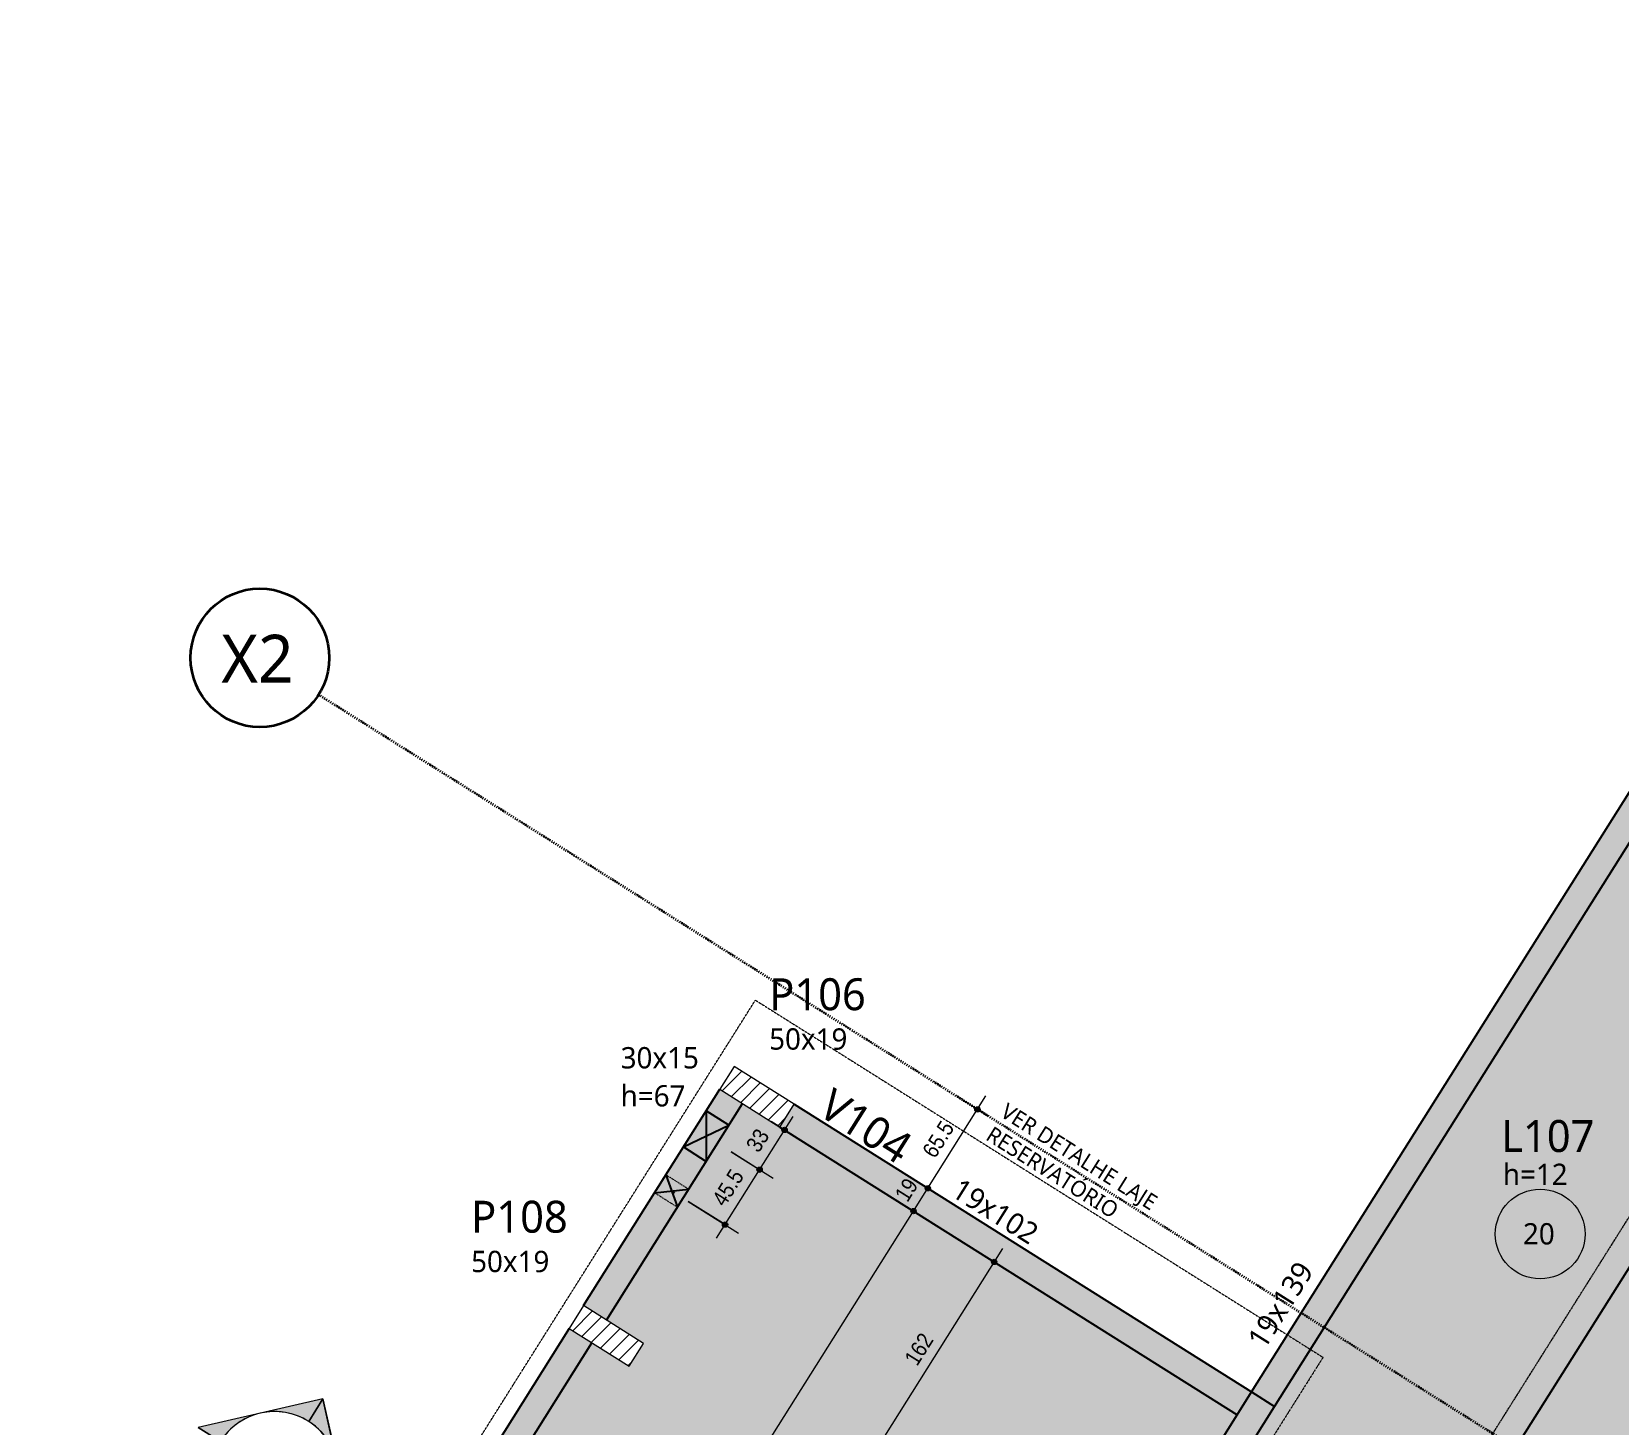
# Model space of a CAD drawing. Extents: x -2131 to 52870, y -3196 to 88043.
# Drawn here: x 40762 to 41879, y 2766 to 3746 of the extents above; entities that cross this region are included whole.
import ezdxf

# ---------------------------------------------------------------- set-up
doc = ezdxf.new("R2010")
doc.units = 0
for name, pattern in [('Dash dot', [1.5875, 0.635, -0.47625, 0, -0.47625]), ('Hidden', [0.714375, 0.47625, -0.238125]), ('Hidden 1_5', [0.22, 0.15, -0.07]), ('Traço', [0.635, 0.3175, -0.3175])]:
    doc.linetypes.add(name, pattern=pattern)
for name, color, linetype, lineweight in [('A-ANNO-DIMS', 7, 'Continuous', 9), ('A-ANNO-DIMS-75', 7, 'Continuous', 9), ('A-DETL-GENF', 7, 'Continuous', 18), ('A-DETL-THIN', 7, 'Continuous', 25), ('A-FLOR', 7, 'Continuous', 25), ('A-FLOR-IDEN', 7, 'Continuous', 9), ('A-GENM', 7, 'Continuous', 25), ('A-GENM-HDLN', 7, 'Traço', 18), ('A-GENM-IDEN', 7, 'Continuous', 9), ('G-ANNO-SYMB', 7, 'Continuous', 9), ('G-ANNO-TEXT', 7, 'Continuous', 9), ('S-BEAM', 7, 'Continuous', 25), ('S-BEAM-HDLN', 7, 'Traço', 25), ('S-BEAM-IDEN', 7, 'Continuous', 9), ('S-COLS-IDEN', 7, 'Continuous', 9), ('S-GRID', 7, 'Continuous', 9), ('S-GRID-IDEN', 7, 'Continuous', 9)]:
    doc.layers.add(name, color=color, linetype=linetype, lineweight=lineweight)
doc.layers.add('A-DETL', color=7, linetype='Continuous', lineweight=18, true_color=0x00a600)
doc.styles.add('Fira Sans_3', font='', dxfattribs={"width": 0.9, "height": 11.25})
doc.styles.add('Gadugi', font='gadugi.ttf', dxfattribs={"height": 15})
doc.styles.add('Gadugi_4', font='gadugi.ttf', dxfattribs={"height": 11.25})
doc.styles.add('Gadugi_6', font='gadugi.ttf', dxfattribs={"height": 22.5})
doc.styles.add('Gadugi_9', font='gadugi.ttf', dxfattribs={"height": 33.75})
doc.styles.get('Fira Sans_3').set_extended_font_data('Fira Sans')
doc.dimstyles.new('PED_1_5mm_ESQ_3', dxfattribs={"dimscale": 30.48, "dimtxt": 15.344768, "dimasz": 0.492126, "dimexe": 0.369094, "dimexo": 0.369094, "dimgap": 0.073819, "dimtad": 1, "dimdec": 1, "dimrnd": 0.5, "dimdsep": 46, "dimtxsty": 'Fira Sans_3', "dimblk1": 'DOTSMALL', "dimblk2": 'DOTSMALL', "dimsah": 1, "dimcen": 0.09, "dimdle": 0.369094, "dimazin": 0, "dimtfac": 1, "dimtdec": 4, "dimtix": 1, "dimtmove": 0, "dimatfit": 3, "dimfxl": 1, "dimtvp": 1, "dimtolj": 1, "dimtzin": 0, "dimarcsym": 2})
doc.dimstyles.new('PED_1_5mm_ESQ_7', dxfattribs={"dimscale": 30.48, "dimtxt": 15.344768, "dimasz": 0.492126, "dimexe": 0.369094, "dimexo": 0.369094, "dimgap": 0.073819, "dimtad": 1, "dimdec": 1, "dimrnd": 0.5, "dimdsep": 46, "dimtxsty": 'Fira Sans_3', "dimblk1": 'DOTSMALL', "dimblk2": 'DOTSMALL', "dimsah": 1, "dimcen": 0.09, "dimdle": 0.369094, "dimazin": 0, "dimtfac": 1, "dimtdec": 4, "dimtix": 1, "dimtmove": 0, "dimatfit": 3, "dimfxl": 1, "dimtvp": 1, "dimtolj": 1, "dimtzin": 0, "dimarcsym": 2})
pattern_1 = [(45, (44240.043, 0), (-5.303301, 5.303301), [])]

# ---------------------------------------------------------------- blocks, each defined once
blk = doc.blocks.new('PED_FURO_RETANGULAR_R04_2020 - 30x15x67-3491004-PL C 001 - FORMA DO TÉRREO')
at = {"layer": 'A-GENM-HDLN'}
for p, q in [((-15, 9.5), (15, -9.5)), ((-15, -9.5), (15, 9.5)), ((-15, -9.5), (-15, 9.5)), ((15, 9.5), (15, -9.5))]:
    blk.add_line(p, q, dxfattribs=at)
blk = doc.blocks.new('PED_FURO_CIRCULAR_R04_2020 - 15x26-3511374-PL C 001 - FORMA DO TÉRREO')
at = {"layer": 'A-GENM-HDLN'}
for p, q in [((7.5, -9.5), (-7.5, 9.5)), ((-7.5, -9.5), (7.5, 9.5)), ((-7.5, -9.5), (-7.5, 9.5)), ((7.5, 9.5), (7.5, -9.5))]:
    blk.add_line(p, q, dxfattribs=at)
blk = doc.blocks.new('Corte - M_Cabeça do corte - Preenchida-2060824-PL C 001 - FORMA DO TÉRREO')
at = {"layer": 'G-ANNO-SYMB'}
h = blk.add_hatch(color=256, dxfattribs=at)
edge = h.paths.add_edge_path(flags=0)
edge.add_line((-0.6, 0.849), (-0.6, 0.6))
edge.add_arc((-0.6, 0), 0.6, 90, 135)
edge.add_line((-1.024, 0.424), (-0.6, 0.849))
h = blk.add_hatch(color=256, dxfattribs=at)
edge = h.paths.add_edge_path(flags=0)
edge.add_line((-0.6, 0.849), (-0.176, 0.424))
edge.add_arc((-0.6, 0), 0.6, 45, 90)
edge.add_line((-0.6, 0.6), (-0.6, 0.849))
h = blk.add_hatch(color=256, dxfattribs=at)
edge = h.paths.add_edge_path(flags=0)
edge.add_line((-1.449, 0), (-1.024, 0.424))
edge.add_arc((-0.6, 0), 0.6, 135, 180)
edge.add_line((-1.2, 0), (-1.449, 0))
h = blk.add_hatch(color=256, dxfattribs=at)
edge = h.paths.add_edge_path(flags=0)
edge.add_line((0.249, 0), (0, 0))
edge.add_arc((-0.6, 0), 0.6, 360, 405)
edge.add_line((-0.176, 0.424), (0.249, 0))
for p, q in [((-0.6, 0.849), (-1.449, 0)), ((-0.6, 0.849), (-1.024, 0.424)), ((-0.6, 0.849), (0.249, 0)), ((-0.6, 0.6), (-0.6, 0.849)), ((-0.6, 0.849), (-0.6, 0.6)), ((-0.176, 0.424), (-0.6, 0.849)), ((-1.024, 0.424), (-1.449, 0)), ((0.249, 0), (-0.176, 0.424)), ((-1.449, 0), (-1.2, 0)), ((0, 0), (0.249, 0)), ((-1.2, 0), (-1.449, 0)), ((0, 0), (0.249, 0))]:
    blk.add_line(p, q, dxfattribs=at)
for start, end in [(360, 180), (90, 135), (45, 90), (135, 180), (360, 45), (180, 360)]:
    blk.add_arc((-0.6, 0), 0.6, start, end, dxfattribs=at)
blk = doc.blocks.new('PED_TAG_LAJE_R03 - TÍTULO_ESPESSURA_REBAIXO-2582888-PL C 001 - FORMA DO TÉRREO')
at = {"layer": 'A-FLOR-IDEN'}
blk.add_circle((-0.108, -0.761), 0.421, dxfattribs=at)
blk = doc.blocks.new('Eixo - X2-2173052-PL C 001 - FORMA DO TÉRREO')
at = {"layer": 'S-GRID-IDEN', "color": 114, "lineweight": 35, "true_color": 0x00b050}
blk.add_circle((0, 0), 0.65, dxfattribs=at)
blk = doc.blocks.new('DIMBLOCK205-PL C 001 - FORMA DO TÉRREO')
at = {"layer": 'A-ANNO-DIMS-75', "transparency": 16777216}
h = blk.add_hatch(color=256, dxfattribs=at)
edge = h.paths.add_edge_path(flags=0)
edge.add_arc((41382.7, 2916.1), 1.87, 0, 360)
h = blk.add_hatch(color=256, dxfattribs=at)
edge = h.paths.add_edge_path(flags=0)
edge.add_arc((40898.5, 2146.8), 1.87, 0, 360)
for p, q in [((40898.5, 2146.8), (41382.7, 2916.1)), ((41390, 2911.5), (41373.2, 2922.1)), ((41382.7, 2916.1), (41390, 2911.5)), ((40905.8, 2142.2), (40889, 2152.8)), ((40898.5, 2146.8), (40905.8, 2142.2))]:
    blk.add_line(p, q, dxfattribs=at)
for centre in [(41382.7, 2916.1), (40898.5, 2146.8)]:
    blk.add_circle(centre, 1.87, dxfattribs=at)
at = {"layer": 'A-ANNO-DIMS-75', "color": 0, "transparency": 16777216, "insert": (41119.3, 2531), "char_height": 11.25, "width": 28.093, "attachment_point": 1, "rotation": 57.8147, "line_spacing_factor": 1.049215, "style": 'Fira Sans_3'}
blk.add_mtext('909', dxfattribs=at)
blk = doc.blocks.new('_DotSmall')
at = {"color": 0, "linetype": 'ByBlock', "const_width": 0.5}
blk.add_lwpolyline([(-0.0625, 0, 1), (0.0625, 0, 1)], format="xyb", close=True, dxfattribs=at)
blk = doc.blocks.new('DIMBLOCK206-PL C 001 - FORMA DO TÉRREO')
at = {"layer": 'A-ANNO-DIMS-75', "transparency": 16777216}
h = blk.add_hatch(color=256, dxfattribs=at)
edge = h.paths.add_edge_path(flags=0)
edge.add_arc((41392.8, 2932.2), 1.88, 0, 360)
h = blk.add_hatch(color=256, dxfattribs=at)
edge = h.paths.add_edge_path(flags=0)
edge.add_arc((41382.7, 2916.1), 1.87, 0, 360)
for p, q in [((41400.1, 2927.6), (41383.3, 2938.2)), ((41382.7, 2916.1), (41392.8, 2932.2)), ((41392.8, 2932.2), (41400.1, 2927.6)), ((41390, 2911.5), (41373.2, 2922.1)), ((41382.7, 2916.1), (41390, 2911.5))]:
    blk.add_line(p, q, dxfattribs=at)
for centre, radius in [((41392.8, 2932.2), 1.88), ((41382.7, 2916.1), 1.87)]:
    blk.add_circle(centre, radius, dxfattribs=at)
at = {"layer": 'A-ANNO-DIMS-75', "color": 0, "transparency": 16777216, "insert": (41368.9, 2927.7), "char_height": 11.25, "width": 16.761, "attachment_point": 1, "rotation": 57.8147, "line_spacing_factor": 1.049215, "style": 'Fira Sans_3'}
blk.add_mtext('19', dxfattribs=at)
blk = doc.blocks.new('DIMBLOCK207-PL C 001 - FORMA DO TÉRREO')
at = {"layer": 'A-ANNO-DIMS-75', "transparency": 16777216}
h = blk.add_hatch(color=256, dxfattribs=at)
edge = h.paths.add_edge_path(flags=0)
edge.add_arc((41427.7, 2987.7), 1.88, 0, 360)
h = blk.add_hatch(color=256, dxfattribs=at)
edge = h.paths.add_edge_path(flags=0)
edge.add_arc((41392.8, 2932.2), 1.88, 0, 360)
for p, q in [((41392.8, 2932.2), (41433.7, 2997.2)), ((41435, 2983.1), (41418.2, 2993.7)), ((41427.7, 2987.7), (41435, 2983.1)), ((41400.1, 2927.6), (41383.3, 2938.2)), ((41392.8, 2932.2), (41400.1, 2927.6))]:
    blk.add_line(p, q, dxfattribs=at)
for centre in [(41427.7, 2987.7), (41392.8, 2932.2)]:
    blk.add_circle(centre, 1.88, dxfattribs=at)
at = {"layer": 'A-ANNO-DIMS-75', "color": 0, "transparency": 16777216, "insert": (41388.3, 2958.5), "char_height": 11.25, "width": 30.926, "attachment_point": 1, "rotation": 57.8147, "line_spacing_factor": 1.049215, "style": 'Fira Sans_3'}
blk.add_mtext('65.5', dxfattribs=at)
blk = doc.blocks.new('DIMBLOCK526-PL C 001 - FORMA DO TÉRREO')
at = {"layer": 'A-ANNO-DIMS-75', "transparency": 16777216}
h = blk.add_hatch(color=256, dxfattribs=at)
edge = h.paths.add_edge_path(flags=0)
edge.add_arc((41274.4, 2945.2), 1.87, 0, 360)
h = blk.add_hatch(color=256, dxfattribs=at)
edge = h.paths.add_edge_path(flags=0)
edge.add_arc((41250.1, 2906.6), 1.88, 0, 360)
for p, q in [((41254.4, 2957.8), (41283.9, 2939.2)), ((41274.4, 2945.2), (41254.4, 2957.8)), ((41244.1, 2897.1), (41274.4, 2945.2)), ((41224.1, 2922.9), (41259.6, 2900.6)), ((41250.1, 2906.6), (41224.1, 2922.9))]:
    blk.add_line(p, q, dxfattribs=at)
for centre, radius in [((41274.4, 2945.2), 1.87), ((41250.1, 2906.6), 1.88)]:
    blk.add_circle(centre, radius, dxfattribs=at)
at = {"layer": 'A-ANNO-DIMS-75', "color": 0, "transparency": 16777216, "insert": (41240.3, 2924.5), "char_height": 11.25, "width": 30.926, "attachment_point": 1, "rotation": 57.8147, "line_spacing_factor": 1.049215, "style": 'Fira Sans_3'}
blk.add_mtext('45.5', dxfattribs=at)
blk = doc.blocks.new('DIMBLOCK527-PL C 001 - FORMA DO TÉRREO')
at = {"layer": 'A-ANNO-DIMS-75', "transparency": 16777216}
h = blk.add_hatch(color=256, dxfattribs=at)
edge = h.paths.add_edge_path(flags=0)
edge.add_arc((41292, 2973.2), 1.88, 0, 360)
h = blk.add_hatch(color=256, dxfattribs=at)
edge = h.paths.add_edge_path(flags=0)
edge.add_arc((41274.4, 2945.2), 1.87, 0, 360)
for p, q in [((41274.4, 2945.2), (41298, 2982.7)), ((41298.2, 2969.3), (41282.5, 2979.2)), ((41292, 2973.2), (41298.2, 2969.3)), ((41254.4, 2957.8), (41283.9, 2939.2)), ((41274.4, 2945.2), (41254.4, 2957.8))]:
    blk.add_line(p, q, dxfattribs=at)
for centre, radius in [((41292, 2973.2), 1.88), ((41274.4, 2945.2), 1.87)]:
    blk.add_circle(centre, radius, dxfattribs=at)
at = {"layer": 'A-ANNO-DIMS-75', "color": 0, "transparency": 16777216, "insert": (41264.2, 2962.5), "char_height": 11.25, "width": 17.469, "attachment_point": 1, "rotation": 57.8147, "line_spacing_factor": 1.049215, "style": 'Fira Sans_3'}
blk.add_mtext('33', dxfattribs=at)
blk = doc.blocks.new('DIMBLOCK656-PL C 001 - FORMA DO TÉRREO')
at = {"layer": 'A-ANNO-DIMS-75', "transparency": 16777216}
h = blk.add_hatch(color=256, dxfattribs=at)
edge = h.paths.add_edge_path(flags=0)
edge.add_arc((41439.5, 2880.3), 1.87, 0, 360)
h = blk.add_hatch(color=256, dxfattribs=at)
edge = h.paths.add_edge_path(flags=0)
edge.add_arc((41353.3, 2743.2), 1.87, 0, 360)
for p, q in [((41353.3, 2743.2), (41445.5, 2889.8)), ((41446.8, 2875.7), (41430, 2886.3)), ((41439.5, 2880.3), (41446.8, 2875.7)), ((41364.5, 2736.1), (41343.7, 2749.2)), ((41353.3, 2743.2), (41364.5, 2736.1))]:
    blk.add_line(p, q, dxfattribs=at)
for centre in [(41439.5, 2880.3), (41353.3, 2743.2)]:
    blk.add_circle(centre, 1.87, dxfattribs=at)
at = {"layer": 'A-ANNO-DIMS-75', "color": 0, "transparency": 16777216, "insert": (41375.7, 2812.4), "char_height": 11.25, "width": 25.26, "attachment_point": 1, "rotation": 57.8147, "line_spacing_factor": 1.049215, "style": 'Fira Sans_3'}
blk.add_mtext('162', dxfattribs=at)

msp = doc.modelspace()

# ---------------------------------------------------------------- hatches: boundary and pattern name
at = {"layer": 'A-DETL', "true_color": 0x00bcb8}
msp.add_hatch(color=132, dxfattribs=at).paths.add_polyline_path([(41351.998, 2027.384), (42427.435, 3736.125), (42411.355, 3746.245), (41335.918, 2037.504), (41341.088, 2034.25)], flags=0)
at = {"layer": 'A-DETL-GENF', "true_color": 0x808080}
h = msp.add_hatch(dxfattribs=at)
h.set_pattern_fill('FP_5', color=8, style=0, pattern_type=2)
h.set_pattern_definition(pattern_1)
h.paths.add_polyline_path([(41288.678, 2975.267), (41298.799, 2991.347), (41256.482, 3017.98), (41246.362, 3001.9), (41262.442, 2991.779)], flags=0)
h = msp.add_hatch(dxfattribs=at)
h.set_pattern_fill('FP_5', color=8, style=0, pattern_type=2)
h.set_pattern_definition(pattern_1)
h.paths.add_polyline_path([(41182.679, 2806.847), (41192.8, 2822.928), (41150.483, 2849.56), (41140.363, 2833.48), (41166.563, 2816.99)], flags=0)
at = {"layer": 'A-FLOR', "true_color": 0xb4bee6}
msp.add_hatch(color=9, dxfattribs=at).paths.add_polyline_path([(41680.278, 2584.65), (42102.037, 3254.776), (41983.396, 3329.446), (41566.59, 2667.193), (41685.192, 2592.548), (41680.237, 2584.676)], flags=0)
at = {"layer": 'A-FLOR', "true_color": 0xa7d7e1}
msp.add_hatch(color=9, dxfattribs=at).paths.add_polyline_path([(42022.072, 2380.524), (42438.878, 3042.777), (42118.118, 3244.655), (41701.313, 2582.402), (42022.029, 2380.551)], flags=0)
at = {"layer": 'A-FLOR', "true_color": 0xe6b8b7}
h = msp.add_hatch(color=9, dxfattribs=at)
h.paths.add_polyline_path([(41126.354, 2003.381), (41507.205, 2608.507), (41487.739, 2620.758), (41503.986, 2646.571), (41523.451, 2634.32), (41610.541, 2772.695), (41262.442, 2991.779), (41166.563, 2839.44), (41192.8, 2822.928), (41182.679, 2806.847), (41156.443, 2823.36), (40778.255, 2222.465), (41116.233, 2009.75)], flags=0)
h.paths.add_polyline_path([(41395.066, 2679.084), (41356.981, 2703.054), (41374.027, 2730.136), (41412.111, 2706.167), (41395.657, 2680.023)], flags=0)
at = {"layer": 'S-BEAM', "true_color": 0xfcd5b4}
msp.add_hatch(color=254, dxfattribs=at).paths.add_polyline_path([(41636.742, 2778.654), (41983.396, 3329.446), (41967.316, 3339.567), (41620.661, 2788.775)], flags=0)
at = {"layer": 'S-BEAM', "true_color": 0xffcc66}
for points in [[(41166.563, 2839.44), (41262.442, 2991.779), (41246.362, 3001.9), (41150.483, 2849.561), (41156.443, 2845.81)], [(41610.541, 2772.695), (41620.661, 2788.775), (41298.799, 2991.347), (41288.678, 2975.267), (41584.991, 2788.775)], [(40778.255, 2222.465), (41156.443, 2823.36), (41140.363, 2833.48), (40762.175, 2232.586)]]:
    msp.add_hatch(color=31, dxfattribs=at).paths.add_polyline_path(points, flags=0)
h = msp.add_hatch(color=31, dxfattribs=at)
h.paths.add_polyline_path([(41620.661, 2753.105), (41636.742, 2778.654), (41620.661, 2788.775), (41620.661, 2778.654)], flags=0)
h.paths.add_polyline_path([(41575.578, 2681.472), (41620.661, 2753.105), (41620.661, 2788.775), (41559.497, 2691.593), (41561.636, 2690.247)], flags=0)

# ---------------------------------------------------------------- linework, layer by layer
at = {"layer": 'A-DETL', "color": 7, "linetype": 'Hidden'}
for p, q in [((42411.355, 3746.245), (41335.918, 2037.504)), ((41335.918, 2037.504), (42411.355, 3746.245)), ((41351.998, 2027.384), (42427.436, 3736.125)), ((41701.313, 2582.402), (42118.118, 3244.655))]:
    msp.add_line(p, q, dxfattribs=at)
at = {"layer": 'A-DETL', "color": 7, "linetype": 'Hidden 1_5'}
for p, q in [((41031.642, 2683.571), (41271.436, 3064.574)), ((41271.436, 3064.574), (41670.903, 2813.159)), ((41670.903, 2813.159), (41431.109, 2432.156))]:
    msp.add_line(p, q, dxfattribs=at)
at = {"layer": 'A-DETL', "color": 7}
for p, q in [((41256.482, 3017.98), (41246.362, 3001.9)), ((41298.799, 2991.347), (41256.482, 3017.98)), ((41246.362, 3001.9), (41288.678, 2975.267)), ((41288.678, 2975.267), (41298.799, 2991.347)), ((41150.483, 2849.561), (41140.363, 2833.48)), ((41192.8, 2822.928), (41150.483, 2849.561)), ((41140.363, 2833.48), (41182.679, 2806.847)), ((41182.679, 2806.847), (41192.8, 2822.928))]:
    msp.add_line(p, q, dxfattribs=at)
at = {"layer": 'A-DETL-THIN'}
for p, q in [((41236.751, 2986.63), (41236.751, 2951.13)), ((41220.771, 2961.24), (41252.831, 2976.509)), ((41208.451, 2941.664), (41216.541, 2918.849)), ((41200.461, 2928.969), (41224.531, 2931.543)), ((41212.496, 2930.256), (41214.612, 2928.925))]:
    msp.add_line(p, q, dxfattribs=at)
at = {"layer": 'A-FLOR'}
msp.add_line((41701.313, 2582.402), (42118.118, 3244.655), dxfattribs=at)
at = {"layer": 'S-BEAM'}
for p, q in [((41620.661, 2788.775), (41967.316, 3339.567)), ((41636.742, 2778.654), (41983.396, 3329.446)), ((41150.483, 2849.561), (41246.362, 3001.9)), ((41166.563, 2839.44), (41262.442, 2991.779)), ((41298.799, 2991.347), (41620.661, 2788.775)), ((41288.678, 2975.267), (41610.541, 2772.695)), ((41140.363, 2833.48), (40762.175, 2232.586)), ((40778.255, 2222.465), (41156.443, 2823.36)), ((41559.497, 2691.593), (41620.661, 2788.775)), ((41620.661, 2788.775), (41636.742, 2778.654)), ((41575.578, 2681.472), (41636.742, 2778.654))]:
    msp.add_line(p, q, dxfattribs=at)
at = {"layer": 'S-BEAM-HDLN', "linetype": 'Continuous'}
for p, q in [((41252.831, 2976.509), (41236.751, 2986.63)), ((41220.771, 2961.24), (41236.852, 2951.12))]:
    msp.add_line(p, q, dxfattribs=at)
at = {"layer": 'S-GRID', "color": 114, "linetype": 'Dash dot', "lineweight": 35, "true_color": 0x00b050}
msp.add_line((44090.678, 1311.717), (40963.998, 3279.572), dxfattribs=at)

# ---------------------------------------------------------------- block references
at = {"layer": 'A-FLOR-IDEN', "xscale": 74.99999999999996, "yscale": 74.99999999999996, "zscale": 74.99999999999996}
msp.add_blockref('PED_TAG_LAJE_R03 - TÍTULO_ESPESSURA_REBAIXO-2582888-PL C 001 - FORMA DO TÉRREO', (41831.837, 2957.048), dxfattribs=at)
at = {"layer": 'A-GENM', "linetype": 'Traço', "lineweight": 18, "rotation": 237.8147137834552}
for name, p in [('PED_FURO_RETANGULAR_R04_2020 - 30x15x67-3491004-PL C 001 - FORMA DO TÉRREO', (41236.801, 2968.875)), ('PED_FURO_CIRCULAR_R04_2020 - 15x26-3511374-PL C 001 - FORMA DO TÉRREO', (41212.496, 2930.256))]:
    msp.add_blockref(name, p, dxfattribs=at)
at = {"layer": 'G-ANNO-SYMB', "xscale": 74.99999999999996, "yscale": 74.99999999999996, "zscale": 74.99999999999996, "rotation": 327.8147115768894}
msp.add_blockref('Corte - M_Cabeça do corte - Preenchida-2060824-PL C 001 - FORMA DO TÉRREO', (40971.192, 2705.999), dxfattribs=at)
at = {"layer": 'S-GRID-IDEN', "color": 114, "true_color": 0x00b050, "xscale": 74.99999999999996, "yscale": 74.99999999999996, "zscale": 74.99999999999996, "rotation": 57.81471040540367}
msp.add_blockref('Eixo - X2-2173052-PL C 001 - FORMA DO TÉRREO', (40922.74, 3305.539), dxfattribs=at)

# ---------------------------------------------------------------- texts
at = {"layer": 'A-FLOR-IDEN', "attachment_point": 1}
for s, insert, char_height, width, style in [('L107', (41796.27, 2980.198), 22.5, 81.17086, 'Gadugi_6'), ('h=12', (41797.442, 2949.484), 15, 59.5253, 'Gadugi'), ('20', (41811.603, 2907.619), 15, 27.65822, 'Gadugi')]:
    msp.add_mtext(s, dxfattribs=dict(at, insert=insert, char_height=char_height, width=width, style=style))
at = {"layer": 'A-GENM-IDEN', "char_height": 15, "attachment_point": 1, "style": 'Gadugi'}
for s, insert, width in [('30x15', (41176.621, 3031.529), 67.34175), ('h=67', (41176.621, 3004.742), 59.5253)]:
    msp.add_mtext(s, dxfattribs=dict(at, insert=insert, width=width))
at = {"layer": 'G-ANNO-TEXT', "color": 1, "true_color": 0xff0000, "char_height": 11.25, "attachment_point": 1, "rotation": 327.814712, "style": 'Gadugi_4'}
for s, insert, width in [('VER DETALHE LAJE ', (41449.037, 2992.749), 162.94298), ('RESERVATÓRIO', (41438.731, 2976.374), 132.8797)]:
    msp.add_mtext(s, dxfattribs=dict(at, insert=insert, width=width))
at = {"layer": 'S-BEAM-IDEN', "attachment_point": 1}
for s, insert, char_height, width, rotation, style in [('V104', (41326.354, 3003.575), 22.5, 87.18352, 327.814712, 'Gadugi_6'), ('19x102', (41416.26, 2940.015), 15, 81.17086, 327.814712, 'Gadugi'), ('19x139', (41616.952, 2826.071), 15, 81.17086, 57.81471, 'Gadugi')]:
    msp.add_mtext(s, dxfattribs=dict(at, insert=insert, char_height=char_height, width=width, rotation=rotation, style=style))
at = {"layer": 'S-COLS-IDEN', "attachment_point": 1}
for s, insert, char_height, width, style in [('P106', (41281.13, 3079.984), 22.5, 84.77845, 'Gadugi_6'), ('50x19', (41281.13, 3044.749), 15, 67.34175, 'Gadugi'), ('P108', (41071.394, 2923.39), 22.5, 84.77845, 'Gadugi_6'), ('50x19', (41071.394, 2888.156), 15, 67.34175, 'Gadugi')]:
    msp.add_mtext(s, dxfattribs=dict(at, insert=insert, char_height=char_height, width=width, style=style))
at = {"layer": 'S-GRID-IDEN', "color": 114, "true_color": 0x00b050, "insert": (40895.599, 3321.804), "char_height": 33.75, "width": 65.53795, "attachment_point": 1, "style": 'Gadugi_9'}
msp.add_mtext('X2', dxfattribs=at)

# ---------------------------------------------------------------- dimensions: what is measured, and where the dimension line sits
at = {"layer": 'A-ANNO-DIMS'}
for base, p1, p2, angle, dimstyle, override, picture, middle in [((41427.742, 2987.703), (41390.556, 2933.598), (41425.497, 2989.116), 57.814712, 'PED_1_5mm_ESQ_3', {"dimpost": '<>', "dimfxl": 65.59852}, 'DIMBLOCK207-PL C 001 - FORMA DO TÉRREO', (41403.523, 2964.191)), ((41292.013, 2973.168), (41244.842, 2963.814), (41288.678, 2975.267), 57.814714, 'PED_1_5mm_ESQ_7', {"dimpost": '<>', "dimfxl": 45.307956}, 'DIMBLOCK527-PL C 001 - FORMA DO TÉRREO', (41276.465, 2963.433)), ((41274.412, 2945.203), (41214.612, 2928.925), (41244.842, 2963.814), 57.814714, 'PED_1_5mm_ESQ_7', {"dimpost": '<>', "dimfxl": 46.164366}, 'DIMBLOCK526-PL C 001 - FORMA DO TÉRREO', (41255.512, 2930.141)), ((41392.8, 2932.185), (41380.435, 2917.517), (41390.556, 2933.598), 57.814712, 'PED_1_5mm_ESQ_3', {"dimpost": '<>', "dimfxl": 19}, 'DIMBLOCK206-PL C 001 - FORMA DO TÉRREO', (41380.923, 2928.435)), ((41382.679, 2916.105), (40896.248, 2148.203), (41380.435, 2917.517), 57.814712, 'PED_1_5mm_ESQ_3', {"dimpost": '<>', "dimfxl": 909}, 'DIMBLOCK205-PL C 001 - FORMA DO TÉRREO', (41133.769, 2535.738)), ((41439.541, 2880.318), (41374.027, 2730.136), (41437.297, 2881.73), 57.814712, 'PED_1_5mm_ESQ_7', {"dimpost": '<>', "dimfxl": 164.267383}, 'DIMBLOCK656-PL C 001 - FORMA DO TÉRREO', (41389.648, 2816.012))]:
    dim = msp.add_linear_dim(base=base, p1=p1, p2=p2, angle=angle, dimstyle=dimstyle, override=override, dxfattribs=at)
    dim.commit()
    dim.dimension.update_dxf_attribs({"geometry": picture, "text_midpoint": middle})

doc.saveas('drawing.dxf')
